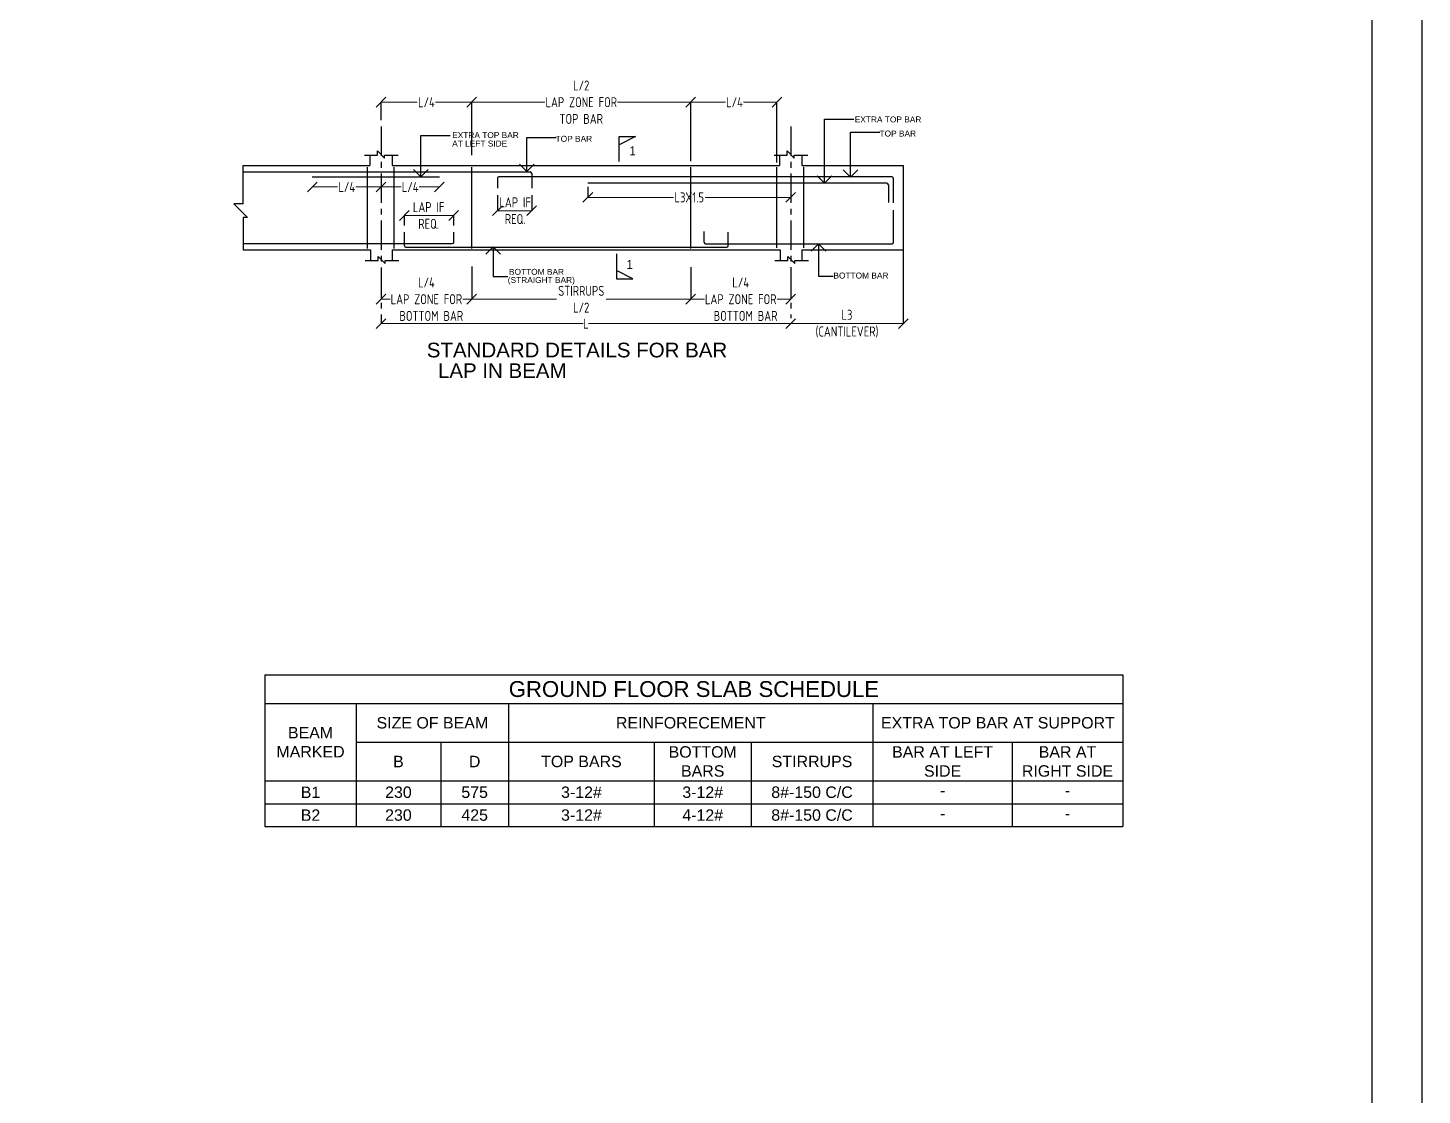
# Model space of a CAD drawing. Header units: inches. Extents: x -605 to 2991212, y -2872845 to 0.
# Drawn here: x 2870497 to 2899024, y -2274333 to -2252508 of the extents above; entities that cross this region are included whole.
import ezdxf
from ezdxf.enums import TextEntityAlignment as Align

# ---------------------------------------------------------------- set-up
doc = ezdxf.new("R2010")
doc.units = ezdxf.units.IN
doc.header["$LTSCALE"] = 600
doc.header["$MEASUREMENT"] = 0
doc.linetypes.add('CENTER', pattern=[2, 1.25, -0.25, 0.25, -0.25])
for name, color, linetype, lineweight in [('BLOCK', 7, 'Continuous', 30), ('ELE', 30, 'Continuous', 18), ('L4', 4, 'Continuous', 30), ('rDIMension', 1, 'Continuous', 18), ('rRCC 1', 3, 'Continuous', 25), ('rRCC 2', 40, 'Continuous', 15), ('rREINF 1', 1, 'Continuous', 25), ('rSHEET', 2, 'Continuous', 30), ('TEXT6', 6, 'Continuous', 50)]:
    doc.layers.add(name, color=color, linetype=linetype, lineweight=lineweight)
doc.layers.add('see level', color=2, linetype='Continuous')
doc.styles.add('DIM', font='geniso.shx', dxfattribs={"width": 0.85})
doc.styles.add('ROMANS', font='arial.ttf')
doc.styles.get("Standard").update_dxf_attribs({"font": 'arial.ttf'})
doc.styles.add('style1', font='arial.ttf', dxfattribs={"height": 8})
doc.dimstyles.new('ST-100', dxfattribs={"dimscale": 100, "dimtxt": 2.5, "dimasz": 2, "dimexe": 0.18, "dimexo": 0.0625, "dimgap": 0.2, "dimtad": 0, "dimdec": 0, "dimzin": 0, "dimdsep": 46, "dimtxsty": 'DIM', "dimblk": 'OPEN90', "dimcen": 0.09, "dimclrd": 256, "dimclrt": 7, "dimadec": 0, "dimazin": 0, "dimtfac": 1, "dimtdec": 0, "dimtofl": 0, "dimtmove": 0, "dimatfit": 3, "dimldrblk": 'OPEN90', "dimfxl": 1, "dimtolj": 1, "dimtzin": 0, "dimlwd": -1, "dimarcsym": 0})

# ---------------------------------------------------------------- blocks, each defined once
blk = doc.blocks.new('_Oblique')
at = {"color": 0, "lineweight": -2}
blk.add_line((-0.5, -0.5), (0.5, 0.5), dxfattribs=at)
blk = doc.blocks.new('*D956')
at = {"layer": 'Defpoints', "color": 0, "linetype": 'ByBlock'}
for p in [(2884059, -2254027), (2884059, -2255235), (2885824, -2255263)]:
    blk.add_point(p, dxfattribs=at)
at = {"layer": 'rDIMension', "color": 0, "lineweight": -2}
for p, q in [((2884059, -2255235), (2884059, -2254027)), ((2885824, -2255263), (2885824, -2254027))]:
    blk.add_line(p, q, dxfattribs=at)
at = {"layer": 'rDIMension'}
for p, q in [((2884059, -2254027), (2884770, -2254027)), ((2885824, -2254027), (2885141, -2254027))]:
    blk.add_line(p, q, dxfattribs=at)
at = {"layer": 'rDIMension', "linetype": 'ByBlock', "xscale": 200, "yscale": 200, "zscale": 200, "rotation": 180}
blk.add_blockref('_Oblique', (2884059, -2254027), dxfattribs=at)
at = {"layer": 'rDIMension', "linetype": 'ByBlock', "xscale": 200, "yscale": 200, "zscale": 200}
blk.add_blockref('_Oblique', (2885824, -2254027), dxfattribs=at)
at = {"layer": 'rDIMension', "color": 7, "linetype": 'ByBlock', "insert": (2884955, -2254027), "char_height": 205, "attachment_point": 5, "style": 'DIM'}
blk.add_mtext('\\A1;L/4', dxfattribs=at)
blk = doc.blocks.new('_Open90')
at = {"color": 0, "linetype": 'ByBlock', "lineweight": -2}
for p, q in [((0, 0), (-1, 0)), ((-0.5, 0.5), (0, 0)), ((0, 0), (-0.5, -0.5))]:
    blk.add_line(p, q, dxfattribs=at)
blk = doc.blocks.new('*D957')
at = {"layer": 'Defpoints', "color": 0, "linetype": 'ByBlock'}
for p in [(2884059, -2257404), (2886104, -2257404), (2884059, -2258056)]:
    blk.add_point(p, dxfattribs=at)
at = {"layer": 'rDIMension', "color": 0, "lineweight": -2}
for p, q in [((2884059, -2257404), (2884059, -2258056)), ((2886104, -2257404), (2886104, -2258056))]:
    blk.add_line(p, q, dxfattribs=at)
at = {"layer": 'rDIMension'}
for p, q in [((2884059, -2258056), (2884338, -2258056)), ((2886104, -2258056), (2885825, -2258056))]:
    blk.add_line(p, q, dxfattribs=at)
at = {"layer": 'rDIMension', "linetype": 'ByBlock', "xscale": 200, "yscale": 200, "zscale": 200, "rotation": 180}
blk.add_blockref('_Oblique', (2884059, -2258056), dxfattribs=at)
at = {"layer": 'rDIMension', "linetype": 'ByBlock', "xscale": 200, "yscale": 200, "zscale": 200}
blk.add_blockref('_Oblique', (2886104, -2258056), dxfattribs=at)
at = {"layer": 'rDIMension', "color": 7, "linetype": 'ByBlock', "insert": (2885082, -2258056), "char_height": 205, "attachment_point": 5, "style": 'DIM'}
blk.add_mtext('\\A1;L/4\\PLAP ZONE FOR\\P  BOTTOM BAR', dxfattribs=at)
blk = doc.blocks.new('*D958')
at = {"layer": 'Defpoints', "color": 0, "linetype": 'ByBlock'}
for p in [(2879578, -2257384), (2884059, -2258056), (2884059, -2258056)]:
    blk.add_point(p, dxfattribs=at)
at = {"layer": 'rDIMension', "color": 0, "lineweight": -2}
for p, q in [((2879578, -2257384), (2879578, -2258056)), ((2884059, -2258056), (2884059, -2258056))]:
    blk.add_line(p, q, dxfattribs=at)
at = {"layer": 'rDIMension'}
for p, q in [((2879578, -2258056), (2881311, -2258056)), ((2884059, -2258056), (2882326, -2258056))]:
    blk.add_line(p, q, dxfattribs=at)
at = {"layer": 'rDIMension', "linetype": 'ByBlock', "xscale": 200, "yscale": 200, "zscale": 200, "rotation": 180}
blk.add_blockref('_Oblique', (2879578, -2258056), dxfattribs=at)
at = {"layer": 'rDIMension', "linetype": 'ByBlock', "xscale": 200, "yscale": 200, "zscale": 200}
blk.add_blockref('_Oblique', (2884059, -2258056), dxfattribs=at)
at = {"layer": 'rDIMension', "color": 7, "linetype": 'ByBlock', "insert": (2881819, -2258056), "char_height": 205, "attachment_point": 5, "style": 'DIM'}
blk.add_mtext('\\A1;STIRRUPS\\PL/2', dxfattribs=at)
blk = doc.blocks.new('*D959')
at = {"layer": 'Defpoints', "color": 0, "linetype": 'ByBlock'}
for p in [(2877723, -2258443), (2886104, -2258556), (2886104, -2258556)]:
    blk.add_point(p, dxfattribs=at)
at = {"layer": 'rDIMension', "color": 0, "lineweight": -2}
for p, q in [((2877723, -2258443), (2877723, -2258556)), ((2886104, -2258556), (2886104, -2258556))]:
    blk.add_line(p, q, dxfattribs=at)
at = {"layer": 'rDIMension'}
for p, q in [((2877723, -2258556), (2881859, -2258556)), ((2886104, -2258556), (2881969, -2258556))]:
    blk.add_line(p, q, dxfattribs=at)
at = {"layer": 'rDIMension', "linetype": 'ByBlock', "xscale": 200, "yscale": 200, "zscale": 200, "rotation": 180}
blk.add_blockref('_Oblique', (2877723, -2258556), dxfattribs=at)
at = {"layer": 'rDIMension', "linetype": 'ByBlock', "xscale": 200, "yscale": 200, "zscale": 200}
blk.add_blockref('_Oblique', (2886104, -2258556), dxfattribs=at)
at = {"layer": 'rDIMension', "color": 7, "linetype": 'ByBlock', "insert": (2881914, -2258556), "char_height": 205, "attachment_point": 5, "style": 'DIM'}
blk.add_mtext('\\A1;L', dxfattribs=at)
blk = doc.blocks.new('*D960')
at = {"layer": 'Defpoints', "color": 0, "linetype": 'ByBlock'}
for p in [(2888408, -2257049), (2886104, -2258556), (2888408, -2258556)]:
    blk.add_point(p, dxfattribs=at)
at = {"layer": 'rDIMension', "color": 0, "lineweight": -2}
for p, q in [((2888408, -2257049), (2888408, -2258556)), ((2886104, -2258556), (2886104, -2258556))]:
    blk.add_line(p, q, dxfattribs=at)
at = {"layer": 'rDIMension'}
for p, q in [((2886104, -2258556), (2886557, -2258556)), ((2888408, -2258556), (2887956, -2258556))]:
    blk.add_line(p, q, dxfattribs=at)
at = {"layer": 'rDIMension', "linetype": 'ByBlock', "xscale": 200, "yscale": 200, "zscale": 200, "rotation": 180}
blk.add_blockref('_Oblique', (2886104, -2258556), dxfattribs=at)
at = {"layer": 'rDIMension', "linetype": 'ByBlock', "xscale": 200, "yscale": 200, "zscale": 200}
blk.add_blockref('_Oblique', (2888408, -2258556), dxfattribs=at)
at = {"layer": 'rDIMension', "color": 7, "linetype": 'ByBlock', "insert": (2887256, -2258556), "char_height": 205, "attachment_point": 5, "style": 'DIM'}
blk.add_mtext('\\A1;L3\\P(CANTILEVER)', dxfattribs=at)
blk = doc.blocks.new('*D961')
at = {"layer": 'Defpoints', "color": 0, "linetype": 'ByBlock'}
for p in [(2877723, -2257734), (2877723, -2258056), (2879578, -2258056)]:
    blk.add_point(p, dxfattribs=at)
at = {"layer": 'rDIMension', "color": 0, "lineweight": -2}
for p, q in [((2877723, -2257734), (2877723, -2258056)), ((2879578, -2258056), (2879578, -2258056))]:
    blk.add_line(p, q, dxfattribs=at)
at = {"layer": 'rDIMension'}
for p, q in [((2877723, -2258056), (2877908, -2258056)), ((2879578, -2258056), (2879394, -2258056))]:
    blk.add_line(p, q, dxfattribs=at)
at = {"layer": 'rDIMension', "linetype": 'ByBlock', "xscale": 200, "yscale": 200, "zscale": 200, "rotation": 180}
blk.add_blockref('_Oblique', (2877723, -2258056), dxfattribs=at)
at = {"layer": 'rDIMension', "linetype": 'ByBlock', "xscale": 200, "yscale": 200, "zscale": 200}
blk.add_blockref('_Oblique', (2879578, -2258056), dxfattribs=at)
at = {"layer": 'rDIMension', "color": 7, "linetype": 'ByBlock', "insert": (2878651, -2258056), "char_height": 205, "attachment_point": 5, "style": 'DIM'}
blk.add_mtext('\\A1;L/4\\PLAP ZONE FOR\\P  BOTTOM BAR', dxfattribs=at)
blk = doc.blocks.new('*D962')
at = {"layer": 'Defpoints', "color": 0, "linetype": 'ByBlock'}
for p in [(2877723, -2255761), (2877723, -2255761), (2878915, -2255761)]:
    blk.add_point(p, dxfattribs=at)
at = {"layer": 'rDIMension', "color": 0, "lineweight": -2}
for p, q in [((2877723, -2255761), (2877723, -2255761)), ((2878915, -2255761), (2878915, -2255761))]:
    blk.add_line(p, q, dxfattribs=at)
at = {"layer": 'rDIMension'}
for p, q in [((2877723, -2255761), (2878134, -2255761)), ((2878915, -2255761), (2878505, -2255761))]:
    blk.add_line(p, q, dxfattribs=at)
at = {"layer": 'rDIMension', "linetype": 'ByBlock', "xscale": 200, "yscale": 200, "zscale": 200, "rotation": 180}
blk.add_blockref('_Oblique', (2877723, -2255761), dxfattribs=at)
at = {"layer": 'rDIMension', "linetype": 'ByBlock', "xscale": 200, "yscale": 200, "zscale": 200}
blk.add_blockref('_Oblique', (2878915, -2255761), dxfattribs=at)
at = {"layer": 'rDIMension', "color": 7, "linetype": 'ByBlock', "insert": (2878319, -2255761), "char_height": 205, "attachment_point": 5, "style": 'DIM'}
blk.add_mtext('\\A1;L/4', dxfattribs=at)
blk = doc.blocks.new('*D963')
at = {"layer": 'Defpoints', "color": 0, "linetype": 'ByBlock'}
for p in [(2876319, -2255761), (2877723, -2255761), (2877723, -2255761)]:
    blk.add_point(p, dxfattribs=at)
at = {"layer": 'rDIMension', "color": 0, "lineweight": -2}
for p, q in [((2876319, -2255761), (2876319, -2255761)), ((2877723, -2255761), (2877723, -2255761))]:
    blk.add_line(p, q, dxfattribs=at)
at = {"layer": 'rDIMension'}
for p, q in [((2876319, -2255761), (2876835, -2255761)), ((2877723, -2255761), (2877206, -2255761))]:
    blk.add_line(p, q, dxfattribs=at)
at = {"layer": 'rDIMension', "linetype": 'ByBlock', "xscale": 200, "yscale": 200, "zscale": 200, "rotation": 180}
blk.add_blockref('_Oblique', (2876319, -2255761), dxfattribs=at)
at = {"layer": 'rDIMension', "linetype": 'ByBlock', "xscale": 200, "yscale": 200, "zscale": 200}
blk.add_blockref('_Oblique', (2877723, -2255761), dxfattribs=at)
at = {"layer": 'rDIMension', "color": 7, "linetype": 'ByBlock', "insert": (2877021, -2255761), "char_height": 205, "attachment_point": 5, "style": 'DIM'}
blk.add_mtext('\\A1;L/4', dxfattribs=at)
blk = doc.blocks.new('*D964')
at = {"layer": 'Defpoints', "color": 0, "linetype": 'ByBlock'}
for p in [(2881953, -2255761), (2881953, -2255974), (2886104, -2255974)]:
    blk.add_point(p, dxfattribs=at)
at = {"layer": 'rDIMension', "color": 0, "lineweight": -2}
for p, q in [((2881953, -2255761), (2881953, -2255974)), ((2886104, -2255974), (2886104, -2255974))]:
    blk.add_line(p, q, dxfattribs=at)
at = {"layer": 'rDIMension'}
for p, q in [((2881953, -2255974), (2883704, -2255974)), ((2886104, -2255974), (2884354, -2255974))]:
    blk.add_line(p, q, dxfattribs=at)
at = {"layer": 'rDIMension', "linetype": 'ByBlock', "xscale": 200, "yscale": 200, "zscale": 200, "rotation": 180}
blk.add_blockref('_Oblique', (2881953, -2255974), dxfattribs=at)
at = {"layer": 'rDIMension', "linetype": 'ByBlock', "xscale": 200, "yscale": 200, "zscale": 200}
blk.add_blockref('_Oblique', (2886104, -2255974), dxfattribs=at)
at = {"layer": 'rDIMension', "color": 7, "linetype": 'ByBlock', "insert": (2884029, -2255974), "char_height": 205, "attachment_point": 5, "style": 'DIM'}
blk.add_mtext('\\A1;L3X1.5', dxfattribs=at)
blk = doc.blocks.new('SMV-2')
at = {"layer": 'L4'}
for points in [[(0, 0), (0, -815), (-535, -815)], [(-535, -815), (0, -546)]]:
    blk.add_lwpolyline(points, dxfattribs=at)
at = {"layer": 'TEXT6', "style": 'ROMANS', "width": 0.85}
blk.add_attdef('SEC', text='', height=300, dxfattribs=at).set_placement((-410, -346), align=Align.MIDDLE_CENTER)
blk = doc.blocks.new('*D965')
at = {"layer": 'Defpoints', "color": 0, "linetype": 'ByBlock'}
for p in [(2880105, -2255928), (2880805, -2255928), (2880805, -2256246)]:
    blk.add_point(p, dxfattribs=at)
at = {"layer": 'rDIMension', "color": 0, "lineweight": -2}
for p, q in [((2880105, -2255928), (2880105, -2256246)), ((2880805, -2255928), (2880805, -2256246))]:
    blk.add_line(p, q, dxfattribs=at)
at = {"layer": 'rDIMension'}
for p, q in [((2880105, -2256246), (2880142, -2256246)), ((2880805, -2256246), (2880792, -2256246))]:
    blk.add_line(p, q, dxfattribs=at)
at = {"layer": 'rDIMension', "linetype": 'ByBlock', "xscale": 200, "yscale": 200, "zscale": 200, "rotation": 180}
blk.add_blockref('_Oblique', (2880105, -2256246), dxfattribs=at)
at = {"layer": 'rDIMension', "linetype": 'ByBlock', "xscale": 200, "yscale": 200, "zscale": 200}
blk.add_blockref('_Oblique', (2880805, -2256246), dxfattribs=at)
at = {"layer": 'rDIMension', "color": 7, "linetype": 'ByBlock', "insert": (2880467, -2256246), "char_height": 205, "attachment_point": 5, "style": 'DIM'}
blk.add_mtext('\\A1;LAP IF\\PREQ.', dxfattribs=at)
blk = doc.blocks.new('*D966')
at = {"layer": 'Defpoints', "color": 0, "linetype": 'ByBlock'}
for p in [(2879211, -2256344), (2878200, -2256548), (2879211, -2256548)]:
    blk.add_point(p, dxfattribs=at)
at = {"layer": 'rDIMension', "color": 0, "lineweight": -2}
for p, q in [((2878200, -2256548), (2878200, -2256344)), ((2879211, -2256548), (2879211, -2256344))]:
    blk.add_line(p, q, dxfattribs=at)
at = {"layer": 'rDIMension'}
for p, q in [((2878200, -2256344), (2878372, -2256344)), ((2879211, -2256344), (2879022, -2256344))]:
    blk.add_line(p, q, dxfattribs=at)
at = {"layer": 'rDIMension', "linetype": 'ByBlock', "xscale": 200, "yscale": 200, "zscale": 200, "rotation": 180}
blk.add_blockref('_Oblique', (2878200, -2256344), dxfattribs=at)
at = {"layer": 'rDIMension', "linetype": 'ByBlock', "xscale": 200, "yscale": 200, "zscale": 200}
blk.add_blockref('_Oblique', (2879211, -2256344), dxfattribs=at)
at = {"layer": 'rDIMension', "color": 7, "linetype": 'ByBlock', "insert": (2878697, -2256344), "char_height": 205, "attachment_point": 5, "style": 'DIM'}
blk.add_mtext('\\A1;LAP IF\\PREQ.', dxfattribs=at)
blk = doc.blocks.new('*D967')
at = {"layer": 'Defpoints', "color": 0, "linetype": 'ByBlock'}
for p in [(2884059, -2254027), (2884059, -2254027), (2879578, -2255108)]:
    blk.add_point(p, dxfattribs=at)
at = {"layer": 'rDIMension', "color": 0, "lineweight": -2}
for p, q in [((2879578, -2255108), (2879578, -2254027)), ((2884059, -2254027), (2884059, -2254027))]:
    blk.add_line(p, q, dxfattribs=at)
at = {"layer": 'rDIMension'}
for p, q in [((2879578, -2254027), (2881075, -2254027)), ((2884059, -2254027), (2882562, -2254027))]:
    blk.add_line(p, q, dxfattribs=at)
at = {"layer": 'rDIMension', "linetype": 'ByBlock', "xscale": 200, "yscale": 200, "zscale": 200, "rotation": 180}
blk.add_blockref('_Oblique', (2879578, -2254027), dxfattribs=at)
at = {"layer": 'rDIMension', "linetype": 'ByBlock', "xscale": 200, "yscale": 200, "zscale": 200}
blk.add_blockref('_Oblique', (2884059, -2254027), dxfattribs=at)
at = {"layer": 'rDIMension', "color": 7, "linetype": 'ByBlock', "insert": (2881819, -2254027), "char_height": 205, "attachment_point": 5, "style": 'DIM'}
blk.add_mtext('\\A1;L/2\\PLAP ZONE FOR\\PTOP BAR', dxfattribs=at)
blk = doc.blocks.new('*D968')
at = {"layer": 'Defpoints', "color": 0, "linetype": 'ByBlock'}
for p in [(2877723, -2254027), (2879578, -2254027), (2877723, -2254393)]:
    blk.add_point(p, dxfattribs=at)
at = {"layer": 'rDIMension', "color": 0, "lineweight": -2}
for p, q in [((2877723, -2254393), (2877723, -2254027)), ((2879578, -2254027), (2879578, -2254027))]:
    blk.add_line(p, q, dxfattribs=at)
at = {"layer": 'rDIMension'}
for p, q in [((2877723, -2254027), (2878465, -2254027)), ((2879578, -2254027), (2878836, -2254027))]:
    blk.add_line(p, q, dxfattribs=at)
at = {"layer": 'rDIMension', "linetype": 'ByBlock', "xscale": 200, "yscale": 200, "zscale": 200, "rotation": 180}
blk.add_blockref('_Oblique', (2877723, -2254027), dxfattribs=at)
at = {"layer": 'rDIMension', "linetype": 'ByBlock', "xscale": 200, "yscale": 200, "zscale": 200}
blk.add_blockref('_Oblique', (2879578, -2254027), dxfattribs=at)
at = {"layer": 'rDIMension', "color": 7, "linetype": 'ByBlock', "insert": (2878651, -2254027), "char_height": 205, "attachment_point": 5, "style": 'DIM'}
blk.add_mtext('\\A1;L/4 ', dxfattribs=at)
blk = doc.blocks.new('*T969')
at = {"layer": 'see level', "color": 0, "linetype": 'ByBlock', "lineweight": -2}
for p, q in [((0, 0), (17554, 0)), ((0, 0), (0, -2169)), ((17554, 0), (17554, -3103)), ((0, -588), (17554, -588)), ((1866, -588), (1866, -3103)), ((4985, -588), (4985, -3103)), ((12441, -588), (12441, -3103)), ((1866, -1379), (17554, -1379)), ((3596, -1379), (3596, -3103)), ((7967, -1379), (7967, -3103)), ((9947, -1379), (9947, -3103)), ((15289, -1379), (15289, -3103)), ((0, -2169), (17554, -2169)), ((0, -2169), (0, -3103)), ((0, -2636), (17554, -2636)), ((0, -3103), (17554, -3103))]:
    blk.add_line(p, q, dxfattribs=at)
at = {"layer": 'see level', "color": 0, "linetype": 'ByBlock'}
for s, insert, char_height, width, attachment_point in [('GROUND FLOOR SLAB SCHEDULE', (8777, -294), 324.32, 17397.91, 5), ('BEAM MARKED', (933, -1379), 233.51, 1710.63, 5), ('SIZE OF BEAM', (3426, -983), 233.51, 2962.92, 5), ('REINFORECEMENT', (8713, -983), 233.51, 7300.13, 5), ('EXTRA TOP BAR AT SUPPORT', (14997, -983), 233.51, 4957.22, 5), ('B', (2731, -1774), 234, 1574.34, 5), ('D', (4291, -1774), 234, 1232.91, 5), ('TOP BARS', (6476, -1774), 233.5, 2826.33, 5), ('BOTTOM BARS', (8957, -1774), 233.51, 1824.73, 5), ('STIRRUPS', (11194, -1774), 233.5, 2337.72, 5), ('BAR AT LEFT SIDE', (13865, -1774), 233.51, 2692.93, 5), ('BAR AT RIGHT SIDE', (16421, -1774), 233.51, 2108.61, 5), ('230', (2731, -2403), 233.5, 1574.34, 5), ('3-12#', (6476, -2403), 233.5, 2826.33, 5), ('3-12#', (8957, -2403), 233.5, 1824.73, 5), ('8#-150 C/C', (11194, -2403), 233.5, 2337.72, 5), ('B1', (933, -2403), 233.5, 1710.63, 5), ('575', (4291, -2403), 233.5, 1232.91, 5), ('-', (13865, -2247), 234, 2692.93, 2), ('-', (16421, -2247), 234, 2108.61, 2), ('B2', (933, -2870), 233.5, 1710.63, 5), ('230', (2731, -2870), 233.5, 1574.34, 5), ('425', (4291, -2870), 233.5, 1232.91, 5), ('3-12#', (6476, -2870), 233.5, 2826.33, 5), ('4-12#', (8957, -2870), 233.5, 1824.73, 5), ('8#-150 C/C', (11194, -2870), 233.5, 2337.72, 5), ('-', (13865, -2714), 234, 2692.93, 2), ('-', (16421, -2714), 234, 2108.61, 2)]:
    blk.add_mtext(s, dxfattribs=dict(at, insert=insert, char_height=char_height, width=width, attachment_point=attachment_point))

msp = doc.modelspace()

# ---------------------------------------------------------------- linework, layer by layer
at = {"color": 8, "linetype": 'CENTER', "ltscale": 0.8}
for p, q in [((2877723.2, -2254527.2), (2877723.2, -2258442.5)), ((2886104.2, -2254527.2), (2886104.2, -2258442.5))]:
    msp.add_line(p, q, dxfattribs=at)
at = {"layer": 'rDIMension', "linetype": 'ByBlock'}
for p, q in [((2878200.5, -2256344), (2879211.4, -2256344)), ((2880105.1, -2256246.4), (2880798.2, -2256246.4)), ((2886104.2, -2258555.6), (2888407.8, -2258555.6))]:
    msp.add_line(p, q, dxfattribs=at)
at = {"layer": 'rRCC 1'}
for p, q in [((2877494, -2255107.1), (2877494, -2255324.6)), ((2877952.4, -2255107.1), (2877952.4, -2255324.6)), ((2885875, -2255107.1), (2885875, -2255324.6)), ((2886333.4, -2255107.1), (2886333.4, -2255324.6)), ((2874903, -2255324.6), (2877494, -2255324.6)), ((2874903, -2256104.9), (2874903, -2255324.6)), ((2877952.4, -2255324.6), (2885875, -2255324.6)), ((2886333.4, -2255324.6), (2888407.8, -2255324.6)), ((2888407.8, -2255324.6), (2888407.8, -2257049.4)), ((2874903, -2256104.9), (2874713.8, -2256104.9)), ((2874713.8, -2256104.9), (2874993.4, -2256384.5)), ((2874993.4, -2256384.5), (2874903, -2256384.5)), ((2874903, -2256384.5), (2874903, -2257049.4)), ((2874903, -2257049.4), (2877507.9, -2257049.4)), ((2877507.9, -2257049.4), (2877507.9, -2257266)), ((2877952.8, -2257049.4), (2877952.8, -2257266)), ((2877952.8, -2257049.4), (2885888.9, -2257049.4)), ((2885888.9, -2257049.4), (2885888.9, -2257266)), ((2886333.4, -2257049.4), (2886333.4, -2257266)), ((2886333.4, -2257049.4), (2888407.8, -2257049.4))]:
    msp.add_line(p, q, dxfattribs=at)
for points in [[(2877382.3, -2255107.1), (2877648.1, -2255107.1), (2877648.1, -2255025.1), (2877791.6, -2255168.6), (2877791.6, -2255107.1), (2878073, -2255107.1)], [(2885763.3, -2255107.1), (2886029.1, -2255107.1), (2886029.1, -2255025.1), (2886172.6, -2255168.6), (2886172.6, -2255107.1), (2886454, -2255107.1)], [(2877396.2, -2257266), (2877662, -2257266), (2877662, -2257184.1), (2877805.5, -2257327.6), (2877805.5, -2257266), (2878086.9, -2257266)], [(2885777.2, -2257266), (2886043, -2257266), (2886043, -2257184.1), (2886186.5, -2257327.6), (2886186.5, -2257266), (2886467.9, -2257266)]]:
    msp.add_lwpolyline(points, dxfattribs=at)
at = {"layer": 'rREINF 1'}
for p, q in [((2874903, -2255454.6), (2880774.7, -2255454.6)), ((2876316.4, -2255552.5), (2878915.5, -2255552.5)), ((2877442.9, -2257020.8), (2877442.9, -2255357.1)), ((2877991.1, -2257020.8), (2877991.1, -2255357.1)), ((2879578.2, -2257020.8), (2879578.2, -2255357.1)), ((2880105.1, -2255582.5), (2880105.1, -2255787)), ((2888173.7, -2255552.5), (2880135.1, -2255552.5)), ((2880804.7, -2255484.6), (2880804.7, -2255787)), ((2884059, -2257017.3), (2884059, -2255357.1)), ((2885823.9, -2257002.3), (2885823.9, -2255357.1)), ((2886372.1, -2257002.3), (2886372.1, -2255357.1)), ((2888203.7, -2255582.5), (2888203.7, -2256086.9)), ((2888073.4, -2255685), (2881953.4, -2255685)), ((2888103.4, -2255715), (2888103.4, -2256077.9)), ((2879211.4, -2256889.4), (2879211.4, -2256684.3)), ((2874903, -2256919.4), (2879181.4, -2256919.4))]:
    msp.add_line(p, q, dxfattribs=at)
at = {"layer": 'rREINF 1', "color": 1, "linetype": 'ByBlock'}
for p, q in [((2888209.4, -2256890.3), (2888209.4, -2256237)), ((2878200.5, -2256961.3), (2878200.5, -2256684.3)), ((2884333, -2256890.3), (2884333, -2256669.1)), ((2884827.3, -2256961.3), (2884827.3, -2256684.3)), ((2878230.5, -2256991.3), (2884797.3, -2256991.3)), ((2884363, -2256920.3), (2888179.4, -2256920.3))]:
    msp.add_line(p, q, dxfattribs=at)
at = {"layer": 'rREINF 1'}
for centre, start, end in [((2880135.1, -2255582.5), 90, 180), ((2880774.7, -2255484.6), 0, 90), ((2888173.7, -2255582.5), 0, 90), ((2888073.4, -2255715), 0, 90), ((2879181.4, -2256889.4), 270, 0)]:
    msp.add_arc(centre, 30, start, end, dxfattribs=at)
at = {"layer": 'rREINF 1', "color": 1, "linetype": 'ByBlock'}
for centre, start, end in [((2878230.5, -2256961.3), 180, 270), ((2884363, -2256890.3), 180, 270), ((2884797.3, -2256961.3), 270, 0), ((2888179.4, -2256890.3), 270, 0)]:
    msp.add_arc(centre, 30, start, end, dxfattribs=at)
at = {"layer": 'rSHEET'}
msp.add_lwpolyline([(2899023.7, -2338408.5), (2899023.7, -2230682.9), (2822854, -2230682.9), (2822854, -2338408.5)], close=True, dxfattribs=at)
msp.add_lwpolyline([(2897999.7, -2336613), (2897999.7, -2232478.3, 0.4142136), (2897230.2, -2231708.9), (2824647.5, -2231708.9, 0.4142136), (2823878.1, -2232478.3), (2823878.1, -2336613, 0.4142136), (2824647.5, -2337382.5), (2897230.2, -2337382.5, 0.4142136)], format="xyb", close=True, dxfattribs=at)

# ---------------------------------------------------------------- block references
msp.add_blockref('*T969', (2875347.1, -2265736.8))
at = {"layer": 'BLOCK'}
ref = msp.add_blockref('SMV-2', (2882595.8, -2255237.2), dxfattribs=dict(at, xscale=0.6250000000291038, yscale=0.6250000000145519, zscale=0.625, rotation=180))
ref.add_attrib('SEC', '1', dxfattribs={"layer": 'TEXT6', "height": 187.5, "style": 'ROMANS', "width": 0.85}).set_placement((2882868.8, -2255020.7), align=Align.MIDDLE_CENTER)
ref = msp.add_blockref('SMV-2', (2882537.2, -2257128.3), dxfattribs=dict(at, xscale=-0.6250000000291038, yscale=0.6250000000291038, zscale=0.6250000000291038))
ref.add_attrib('SEC', '1', dxfattribs={"layer": 'TEXT6', "height": 187.5, "style": 'ROMANS', "width": 0.85}).set_placement((2882810.2, -2257344.7), align=Align.MIDDLE_CENTER)

# ---------------------------------------------------------------- texts
at = {"layer": 'ELE', "style": 'style1'}
for s, p in [('EXTRA TOP BAR', (2887415.3, -2254441.1)), ('EXTRA TOP BAR', (2879178, -2254761.6)), ('TOP BAR', (2881294.4, -2254837.1)), ('TOP BAR', (2887922, -2254729)), ('AT LEFT SIDE', (2879178, -2254933.4)), ('(STRAIGHT BAR)', (2880315.8, -2257724.3)), ('BOTTOM BAR', (2880340.6, -2257557.4)), ('BOTTOM BAR', (2886979.2, -2257633))]:
    msp.add_text(s, height=122, dxfattribs=at).set_placement(p)
at = {"layer": 'rRCC 2'}
for s, p in [('STANDARD DETAILS FOR BAR ', (2878659.1, -2259245.4)), ('LAP IN BEAM', (2878887.4, -2259667.8))]:
    msp.add_text(s, height=300, dxfattribs=at).set_placement(p)

# ---------------------------------------------------------------- dimensions: what is measured, and where the dimension line sits
at = {"layer": 'rDIMension', "linetype": 'ByBlock'}
for base, p1, p2, text, picture, middle in [((2884059, -2254027.3), (2879578.2, -2255108.1), (2884059, -2254027.3), 'L/2\\PLAP ZONE FOR\\PTOP BAR', '*D967', (2881818.6, -2254027.3)), ((2877723.2, -2254027.3), (2879578.2, -2254027.3), (2877723.2, -2254393.3), 'L/4 ', '*D968', (2878650.7, -2254027.3)), ((2877723.2, -2255760.7), (2876318.6, -2255760.7), (2877723.2, -2255760.7), 'L/4', '*D963', (2877020.9, -2255760.7)), ((2877723.2, -2255760.7), (2878915.5, -2255760.7), (2877723.2, -2255760.7), 'L/4', '*D962', (2878319.3, -2255760.7)), ((2881953.4, -2255974.5), (2886104.2, -2255974.5), (2881953.4, -2255760.7), 'L3X1.5', '*D964', (2884028.8, -2255974.5)), ((2877723.2, -2258056), (2879578.2, -2258056), (2877723.2, -2257733.8), 'L/4\\PLAP ZONE FOR\\P  BOTTOM BAR', '*D961', (2878650.7, -2258056)), ((2888407.8, -2258555.6), (2886104.2, -2258555.6), (2888407.8, -2257049.4), 'L3\\P(CANTILEVER)', '*D960', (2887256, -2258555.6)), ((2884059, -2258056), (2879578.2, -2257384.5), (2884059, -2258056), 'STIRRUPS\\PL/2', '*D958', (2881818.6, -2258056)), ((2886104.2, -2258555.6), (2877723.2, -2258442.5), (2886104.2, -2258555.6), 'L', '*D959', (2881913.7, -2258555.6))]:
    dim = msp.add_linear_dim(base=base, p1=p1, p2=p2, text=text, dimstyle='ST-100', override={"dimtxt": 2.05, "dimexe": 0, "dimexo": 0, "dimblk1": 'Oblique', "dimblk2": 'Oblique', "dimsah": 1, "dimfxl": 3, "dimtfillclr": 256, "dimarcsym": 1}, dxfattribs=at)
    dim.commit()
    dim.dimension.update_dxf_attribs({"geometry": picture, "text_midpoint": middle})
for base, p1, p2, text, picture, middle in [((2884059, -2254027.3), (2885823.9, -2255263.1), (2884059, -2255234.6), 'L/4', '*D956', (2884955.5, -2254027.3)), ((2879211.4, -2256344), (2878200.5, -2256547.9), (2879211.4, -2256547.9), 'LAP IF\\PREQ.', '*D966', (2878697.4, -2256344)), ((2880804.7, -2256246.4), (2880105.1, -2255927.5), (2880804.7, -2255927.5), 'LAP IF\\PREQ.', '*D965', (2880466.8, -2256246.4)), ((2884059, -2258056), (2886104.2, -2257403.8), (2884059, -2257403.8), 'L/4\\PLAP ZONE FOR\\P  BOTTOM BAR', '*D957', (2885081.6, -2258056))]:
    dim = msp.add_linear_dim(base=base, p1=p1, p2=p2, text=text, dimstyle='ST-100', override={"dimtxt": 2.05, "dimexe": 0, "dimexo": 0, "dimblk1": 'Oblique', "dimblk2": 'Oblique', "dimsah": 1, "dimfxl": 3, "dimtfillclr": 256, "dimarcsym": 1}, dxfattribs=at)
    dim.commit()
    dim.dimension.update_dxf_attribs({"geometry": picture, "text_midpoint": middle, "dimtype": 160})

# ---------------------------------------------------------------- leaders
at = {"layer": 'rREINF 1', "annotation_type": 0, "has_hookline": 1, "hookline_direction": 0}
for points in [[(2886794.2, -2255685), (2886794.2, -2254375.1), (2887393.2, -2254375.1)], [(2878534.8, -2255552.5), (2878534.8, -2254706.6), (2879133.8, -2254706.6)], [(2880703.8, -2255447.6), (2880703.8, -2254748), (2881302.9, -2254748)], [(2887331.5, -2255562.6), (2887331.5, -2254640), (2887930.5, -2254640)], [(2880019.4, -2256982.4), (2880019.4, -2257593), (2880318.9, -2257593)], [(2886671.7, -2256920.3), (2886671.7, -2257583.9), (2886971.2, -2257583.9)]]:
    msp.add_leader(points, dimstyle='ST-100', override={"dimasz": 3}, dxfattribs=at)

doc.saveas('drawing.dxf')
